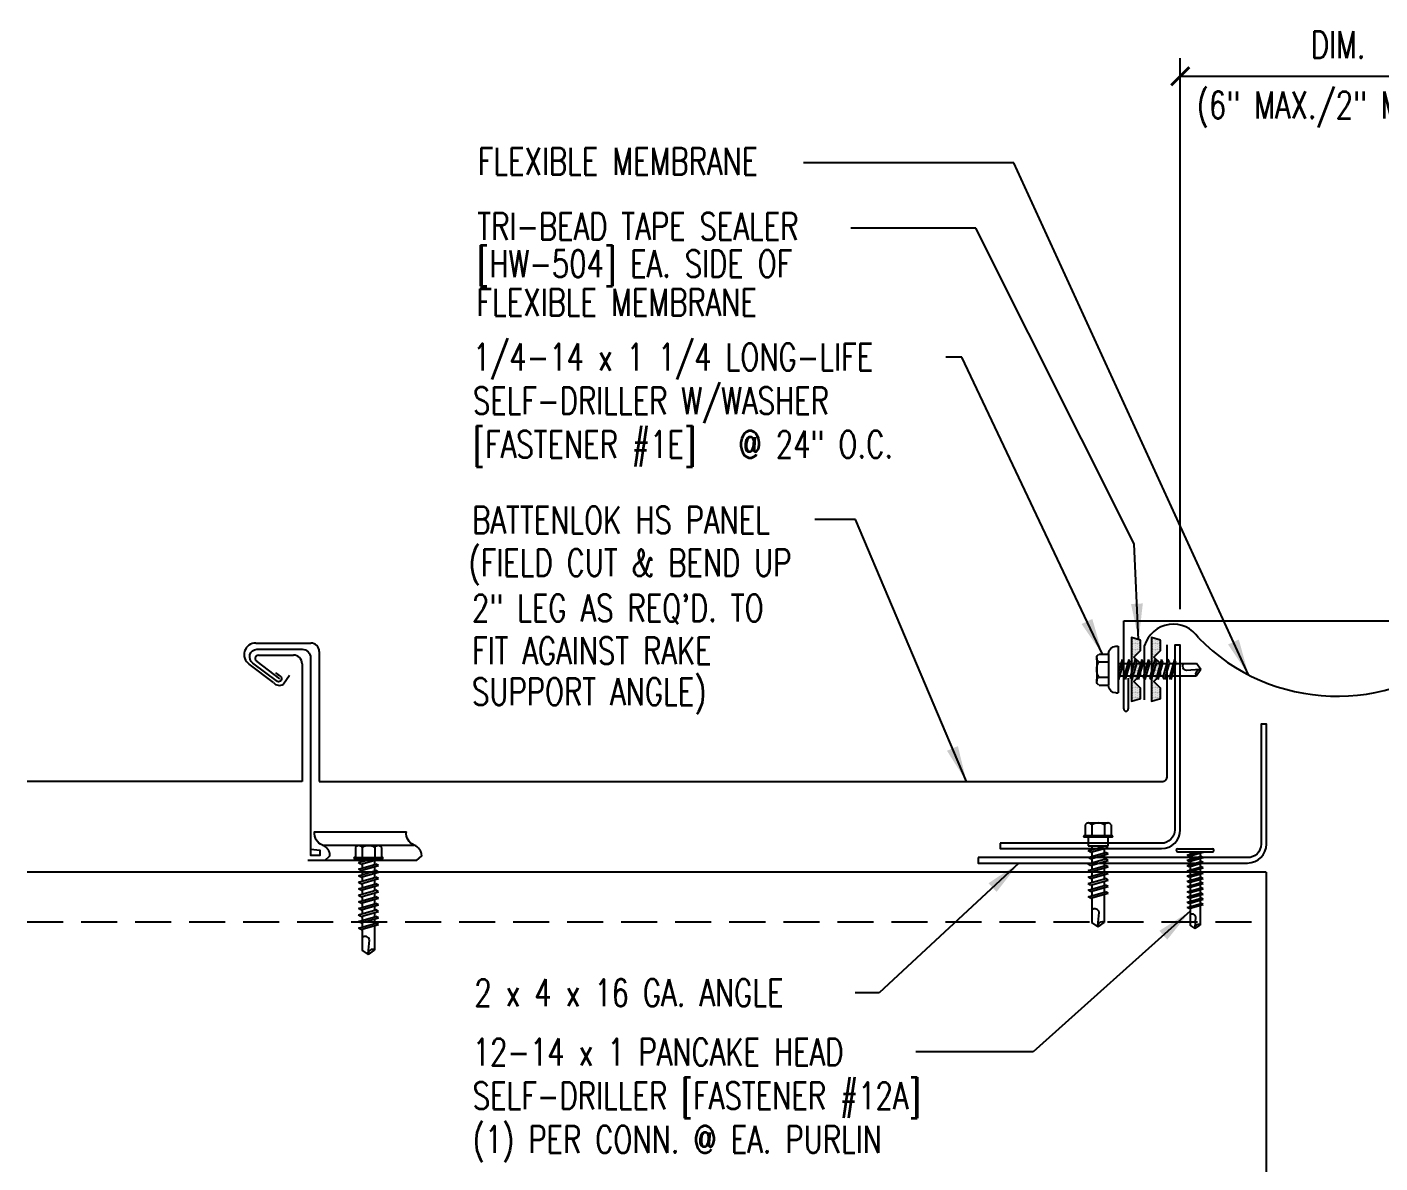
# Model space of a CAD drawing. Header units: inches. Extents: x 3.4 to 44.9, y 7.2 to 31.1.
# Drawn here: x 3.42 to 22.21, y 15.12 to 30.88 of the extents above; entities that cross this region are included whole.
import ezdxf

# ---------------------------------------------------------------- set-up
doc = ezdxf.new("R2010")
doc.units = ezdxf.units.IN
doc.header["$MEASUREMENT"] = 0
doc.linetypes.add('HIDDEN', pattern=[0.375, 0.25, -0.125])
for name, color, linetype in [('clip', 5, 'Continuous'), ('DIM', 2, 'Continuous'), ('FASTENER', 9, 'Continuous'), ('MEMBRANE', 7, 'Continuous'), ('PANEL', 11, 'Continuous'), ('STLA', 10, 'Continuous'), ('TAPE', 8, 'Continuous'), ('TEXT', 2, 'Continuous'), ('TRIM', 6, 'Continuous')]:
    doc.layers.add(name, color=color, linetype=linetype)
doc.styles.add('TEXT1', font='ROMANS.shx', dxfattribs={"width": 0.75, "height": 0.375})
doc.dimstyles.new('DETAIL$0', dxfattribs={"dimscale": 4, "dimtxt": 0.375, "dimasz": 0.0625, "dimexe": 0.0625, "dimexo": 0.125, "dimgap": 0.0625, "dimtad": 1, "dimdec": 4, "dimzin": 3, "dimdsep": 46, "dimlunit": 4, "dimtxsty": 'TEXT1', "dimblk": 'ARCHTICK', "dimcen": 0.0625, "dimclrd": 7, "dimclre": 7, "dimclrt": 2, "dimadec": 0, "dimazin": 0, "dimtfac": 0.59375, "dimtdec": 4, "dimtmove": 0, "dimatfit": 3, "dimfxl": 0, "dimfrac": 2, "dimtolj": 1, "dimtzin": 3, "dimarcsym": 0})
doc.dimstyles.new('DETAIL$7', dxfattribs={"dimscale": 4, "dimtxt": 0.375, "dimasz": 0.125, "dimexe": 0.0625, "dimexo": 0.125, "dimgap": 0.0625, "dimtad": 1, "dimdec": 4, "dimzin": 3, "dimdsep": 46, "dimlunit": 4, "dimtxsty": 'TEXT1', "dimblk": 'ARCHTICK', "dimcen": 0.0625, "dimclrd": 7, "dimclre": 7, "dimclrt": 2, "dimadec": 0, "dimazin": 0, "dimtfac": 0.59375, "dimtdec": 4, "dimtmove": 2, "dimatfit": 3, "dimfxl": 0, "dimfrac": 2, "dimtolj": 1, "dimtzin": 3, "dimarcsym": 0})

# ---------------------------------------------------------------- blocks, each defined once
blk = doc.blocks.new('_ArchTick')
at = {"color": 0, "linetype": 'ByBlock', "const_width": 0.15}
blk.add_lwpolyline([(-0.5, -0.5), (0.5, 0.5)], dxfattribs=at)
blk = doc.blocks.new('*D10')
at = {"layer": 'DEFPOINTS', "color": 0}
for p in [(23.815, 30.199), (19.433, 22.304), (23.815, 22.304)]:
    blk.add_point(p, dxfattribs=at)
at = {"layer": 'DIM', "color": 7, "lineweight": -2}
for p, q in [((19.433, 22.804), (19.433, 30.449)), ((23.815, 22.804), (23.815, 30.449)), ((19.433, 30.199), (23.815, 30.199))]:
    blk.add_line(p, q, dxfattribs=at)
at = {"layer": 'DIM', "color": 7, "lineweight": -2, "xscale": 0.25, "yscale": 0.25, "zscale": 0.25, "rotation": 180}
blk.add_blockref('_ArchTick', (19.433, 30.199), dxfattribs=at)
at = {"layer": 'DIM', "color": 7, "lineweight": -2, "xscale": 0.25, "yscale": 0.25, "zscale": 0.25}
blk.add_blockref('_ArchTick', (23.815, 30.199), dxfattribs=at)
at = {"layer": 'DIM', "color": 2, "insert": (21.624, 30.636), "char_height": 0.375, "attachment_point": 5, "style": 'TEXT1'}
blk.add_mtext('\\A1;DIM.', dxfattribs=at)
blk = doc.blocks.new('*X3')
at = {"color": 0}
for p, q in [((-0.434, 0.135), (-0.434, 0.135)), ((-0.434, 0.123), (-0.434, 0.123)), ((-0.422, 0.141), (-0.422, 0.141)), ((-0.422, 0.129), (-0.422, 0.129)), ((-0.422, 0.117), (-0.422, 0.117)), ((-0.422, 0.105), (-0.422, 0.105)), ((-0.422, 0.094), (-0.422, 0.094)), ((-0.422, 0.082), (-0.422, 0.082)), ((-0.41, 0.135), (-0.41, 0.135)), ((-0.41, 0.123), (-0.41, 0.123)), ((-0.41, 0.111), (-0.41, 0.111)), ((-0.41, 0.1), (-0.41, 0.1)), ((-0.41, 0.088), (-0.41, 0.088)), ((-0.41, 0.076), (-0.41, 0.076)), ((-0.41, 0.064), (-0.41, 0.064)), ((-0.41, 0.053), (-0.41, 0.053)), ((-0.41, 0.041), (-0.41, 0.041)), ((-0.398, 0.141), (-0.398, 0.141)), ((-0.398, 0.129), (-0.398, 0.129)), ((-0.398, 0.117), (-0.398, 0.117)), ((-0.398, 0.105), (-0.398, 0.105)), ((-0.398, 0.094), (-0.398, 0.094)), ((-0.398, 0.082), (-0.398, 0.082)), ((-0.398, 0.07), (-0.398, 0.07)), ((-0.398, 0.059), (-0.398, 0.059)), ((-0.398, 0.047), (-0.398, 0.047)), ((-0.398, 0.035), (-0.398, 0.035)), ((-0.398, 0.023), (-0.398, 0.023)), ((-0.387, 0.135), (-0.387, 0.135)), ((-0.387, 0.123), (-0.387, 0.123)), ((-0.387, 0.111), (-0.387, 0.111)), ((-0.387, 0.1), (-0.387, 0.1)), ((-0.387, 0.088), (-0.387, 0.088)), ((-0.387, 0.076), (-0.387, 0.076)), ((-0.387, 0.064), (-0.387, 0.064)), ((-0.387, 0.053), (-0.387, 0.053)), ((-0.387, 0.041), (-0.387, 0.041)), ((-0.387, 0.029), (-0.387, 0.029)), ((-0.375, 0.141), (-0.375, 0.141)), ((-0.375, 0.129), (-0.375, 0.129)), ((-0.375, 0.117), (-0.375, 0.117)), ((-0.375, 0.105), (-0.375, 0.105)), ((-0.375, 0.094), (-0.375, 0.094)), ((-0.375, 0.082), (-0.375, 0.082)), ((-0.375, 0.07), (-0.375, 0.07)), ((-0.375, 0.059), (-0.375, 0.059)), ((-0.375, 0.047), (-0.375, 0.047)), ((-0.375, 0.035), (-0.375, 0.035)), ((-0.375, 0.023), (-0.375, 0.023)), ((-0.363, 0.135), (-0.363, 0.135)), ((-0.363, 0.123), (-0.363, 0.123)), ((-0.363, 0.111), (-0.363, 0.111)), ((-0.363, 0.1), (-0.363, 0.1)), ((-0.363, 0.088), (-0.363, 0.088)), ((-0.363, 0.076), (-0.363, 0.076)), ((-0.363, 0.064), (-0.363, 0.064)), ((-0.363, 0.053), (-0.363, 0.053)), ((-0.363, 0.041), (-0.363, 0.041)), ((-0.363, 0.029), (-0.363, 0.029)), ((-0.352, 0.141), (-0.352, 0.141)), ((-0.352, 0.129), (-0.352, 0.129)), ((-0.352, 0.117), (-0.352, 0.117)), ((-0.352, 0.105), (-0.352, 0.105)), ((-0.352, 0.094), (-0.352, 0.094)), ((-0.352, 0.082), (-0.352, 0.082)), ((-0.352, 0.07), (-0.352, 0.07)), ((-0.352, 0.059), (-0.352, 0.059)), ((-0.352, 0.047), (-0.352, 0.047)), ((-0.352, 0.035), (-0.352, 0.035)), ((-0.352, 0.023), (-0.352, 0.023)), ((-0.34, 0.135), (-0.34, 0.135)), ((-0.34, 0.123), (-0.34, 0.123)), ((-0.34, 0.111), (-0.34, 0.111)), ((-0.34, 0.1), (-0.34, 0.1)), ((-0.34, 0.088), (-0.34, 0.088)), ((-0.34, 0.076), (-0.34, 0.076)), ((-0.34, 0.064), (-0.34, 0.064)), ((-0.34, 0.053), (-0.34, 0.053)), ((-0.34, 0.041), (-0.34, 0.041)), ((-0.34, 0.029), (-0.34, 0.029)), ((-0.328, 0.141), (-0.328, 0.141)), ((-0.328, 0.129), (-0.328, 0.129)), ((-0.328, 0.117), (-0.328, 0.117)), ((-0.328, 0.105), (-0.328, 0.105)), ((-0.328, 0.094), (-0.328, 0.094)), ((-0.328, 0.082), (-0.328, 0.082)), ((-0.328, 0.07), (-0.328, 0.07)), ((-0.328, 0.059), (-0.328, 0.059)), ((-0.328, 0.047), (-0.328, 0.047)), ((-0.328, 0.035), (-0.328, 0.035)), ((-0.328, 0.023), (-0.328, 0.023)), ((-0.316, 0.135), (-0.316, 0.135)), ((-0.316, 0.123), (-0.316, 0.123)), ((-0.316, 0.111), (-0.316, 0.111)), ((-0.316, 0.1), (-0.316, 0.1)), ((-0.316, 0.088), (-0.316, 0.088)), ((-0.316, 0.076), (-0.316, 0.076)), ((-0.316, 0.064), (-0.316, 0.064)), ((-0.316, 0.053), (-0.316, 0.053)), ((-0.316, 0.041), (-0.316, 0.041)), ((-0.316, 0.029), (-0.316, 0.029)), ((-0.305, 0.141), (-0.305, 0.141)), ((-0.305, 0.129), (-0.305, 0.129)), ((-0.305, 0.117), (-0.305, 0.117)), ((-0.305, 0.105), (-0.305, 0.105)), ((-0.305, 0.094), (-0.305, 0.094)), ((-0.305, 0.082), (-0.305, 0.082)), ((-0.305, 0.07), (-0.305, 0.07)), ((-0.305, 0.059), (-0.305, 0.059)), ((-0.305, 0.047), (-0.305, 0.047)), ((-0.305, 0.035), (-0.305, 0.035)), ((-0.305, 0.023), (-0.305, 0.023)), ((-0.293, 0.135), (-0.293, 0.135)), ((-0.293, 0.123), (-0.293, 0.123)), ((-0.293, 0.111), (-0.293, 0.111)), ((-0.293, 0.1), (-0.293, 0.1)), ((-0.293, 0.088), (-0.293, 0.088)), ((-0.293, 0.076), (-0.293, 0.076)), ((-0.293, 0.064), (-0.293, 0.064)), ((-0.293, 0.053), (-0.293, 0.053)), ((-0.293, 0.041), (-0.293, 0.041)), ((-0.293, 0.029), (-0.293, 0.029)), ((-0.281, 0.141), (-0.281, 0.141)), ((-0.281, 0.129), (-0.281, 0.129)), ((-0.281, 0.117), (-0.281, 0.117)), ((-0.281, 0.105), (-0.281, 0.105)), ((-0.281, 0.094), (-0.281, 0.094)), ((-0.281, 0.082), (-0.281, 0.082)), ((-0.281, 0.07), (-0.281, 0.07)), ((-0.281, 0.059), (-0.281, 0.059)), ((-0.281, 0.047), (-0.281, 0.047)), ((-0.281, 0.035), (-0.281, 0.035)), ((-0.281, 0.023), (-0.281, 0.023)), ((-0.27, 0.135), (-0.27, 0.135)), ((-0.27, 0.123), (-0.27, 0.123)), ((-0.27, 0.111), (-0.27, 0.111)), ((-0.27, 0.1), (-0.27, 0.1)), ((-0.27, 0.088), (-0.27, 0.088)), ((-0.27, 0.076), (-0.27, 0.076)), ((-0.27, 0.064), (-0.27, 0.064)), ((-0.27, 0.053), (-0.27, 0.053)), ((-0.27, 0.041), (-0.27, 0.041)), ((-0.27, 0.029), (-0.27, 0.029)), ((-0.258, 0.141), (-0.258, 0.141)), ((-0.258, 0.129), (-0.258, 0.129)), ((-0.258, 0.117), (-0.258, 0.117)), ((-0.258, 0.105), (-0.258, 0.105)), ((-0.258, 0.094), (-0.258, 0.094)), ((-0.258, 0.082), (-0.258, 0.082)), ((-0.258, 0.07), (-0.258, 0.07)), ((-0.258, 0.059), (-0.258, 0.059)), ((-0.258, 0.047), (-0.258, 0.047)), ((-0.258, 0.035), (-0.258, 0.035)), ((-0.258, 0.023), (-0.258, 0.023)), ((-0.246, 0.135), (-0.246, 0.135)), ((-0.246, 0.123), (-0.246, 0.123)), ((-0.246, 0.111), (-0.246, 0.111)), ((-0.246, 0.1), (-0.246, 0.1)), ((-0.246, 0.088), (-0.246, 0.088)), ((-0.246, 0.076), (-0.246, 0.076)), ((-0.246, 0.064), (-0.246, 0.064)), ((-0.246, 0.053), (-0.246, 0.053)), ((-0.246, 0.041), (-0.246, 0.041)), ((-0.234, 0.141), (-0.234, 0.141)), ((-0.234, 0.129), (-0.234, 0.129)), ((-0.234, 0.117), (-0.234, 0.117)), ((-0.234, 0.105), (-0.234, 0.105)), ((-0.234, 0.094), (-0.234, 0.094)), ((-0.234, 0.082), (-0.234, 0.082)), ((-0.234, 0.07), (-0.234, 0.07)), ((-0.234, 0.059), (-0.234, 0.059)), ((-0.234, 0.047), (-0.234, 0.047)), ((-0.223, 0.135), (-0.223, 0.135)), ((-0.223, 0.123), (-0.223, 0.123)), ((-0.223, 0.111), (-0.223, 0.111)), ((-0.223, 0.1), (-0.223, 0.1)), ((-0.223, 0.088), (-0.223, 0.088)), ((-0.223, 0.076), (-0.223, 0.076)), ((-0.223, 0.064), (-0.223, 0.064)), ((-0.211, 0.141), (-0.211, 0.141)), ((-0.211, 0.129), (-0.211, 0.129)), ((-0.211, 0.117), (-0.211, 0.117)), ((-0.211, 0.105), (-0.211, 0.105)), ((-0.211, 0.094), (-0.211, 0.094)), ((-0.211, 0.082), (-0.211, 0.082)), ((-0.211, 0.07), (-0.211, 0.07)), ((-0.199, 0.135), (-0.199, 0.135)), ((-0.199, 0.123), (-0.199, 0.123)), ((-0.199, 0.111), (-0.199, 0.111)), ((-0.199, 0.1), (-0.199, 0.1)), ((-0.199, 0.088), (-0.199, 0.088)), ((-0.188, 0.141), (-0.188, 0.141)), ((-0.188, 0.129), (-0.188, 0.129)), ((-0.188, 0.117), (-0.188, 0.117)), ((-0.188, 0.105), (-0.188, 0.105)), ((-0.188, 0.094), (-0.188, 0.094)), ((-0.176, 0.135), (-0.176, 0.135)), ((-0.176, 0.123), (-0.176, 0.123)), ((-0.176, 0.111), (-0.176, 0.111)), ((-0.164, 0.141), (-0.164, 0.141)), ((-0.164, 0.129), (-0.164, 0.129)), ((-0.164, 0.117), (-0.164, 0.117)), ((-0.164, 0.105), (-0.164, 0.105)), ((-0.152, 0.135), (-0.152, 0.135)), ((-0.152, 0.123), (-0.152, 0.123)), ((-0.152, 0.111), (-0.152, 0.111)), ((-0.152, 0.1), (-0.152, 0.1)), ((-0.141, 0.141), (-0.141, 0.141)), ((-0.141, 0.129), (-0.141, 0.129)), ((-0.141, 0.117), (-0.141, 0.117)), ((-0.141, 0.105), (-0.141, 0.105)), ((-0.141, 0.094), (-0.141, 0.094)), ((-0.141, 0.082), (-0.141, 0.082)), ((-0.129, 0.135), (-0.129, 0.135)), ((-0.129, 0.123), (-0.129, 0.123)), ((-0.129, 0.111), (-0.129, 0.111)), ((-0.129, 0.1), (-0.129, 0.1)), ((-0.129, 0.088), (-0.129, 0.088)), ((-0.129, 0.076), (-0.129, 0.076)), ((-0.117, 0.141), (-0.117, 0.141)), ((-0.117, 0.129), (-0.117, 0.129)), ((-0.117, 0.117), (-0.117, 0.117)), ((-0.117, 0.105), (-0.117, 0.105)), ((-0.117, 0.094), (-0.117, 0.094)), ((-0.117, 0.082), (-0.117, 0.082)), ((-0.117, 0.07), (-0.117, 0.07)), ((-0.117, 0.059), (-0.117, 0.059)), ((-0.105, 0.135), (-0.105, 0.135)), ((-0.105, 0.123), (-0.105, 0.123)), ((-0.105, 0.111), (-0.105, 0.111)), ((-0.105, 0.1), (-0.105, 0.1)), ((-0.105, 0.088), (-0.105, 0.088)), ((-0.105, 0.076), (-0.105, 0.076)), ((-0.105, 0.064), (-0.105, 0.064)), ((-0.105, 0.053), (-0.105, 0.053)), ((-0.094, 0.141), (-0.094, 0.141)), ((-0.094, 0.129), (-0.094, 0.129)), ((-0.094, 0.117), (-0.094, 0.117)), ((-0.094, 0.105), (-0.094, 0.105)), ((-0.094, 0.094), (-0.094, 0.094)), ((-0.094, 0.082), (-0.094, 0.082)), ((-0.094, 0.07), (-0.094, 0.07)), ((-0.094, 0.059), (-0.094, 0.059)), ((-0.094, 0.047), (-0.094, 0.047)), ((-0.094, 0.035), (-0.094, 0.035)), ((-0.082, 0.135), (-0.082, 0.135)), ((-0.082, 0.123), (-0.082, 0.123)), ((-0.082, 0.111), (-0.082, 0.111)), ((-0.082, 0.1), (-0.082, 0.1)), ((-0.082, 0.088), (-0.082, 0.088)), ((-0.082, 0.076), (-0.082, 0.076)), ((-0.082, 0.064), (-0.082, 0.064)), ((-0.082, 0.053), (-0.082, 0.053)), ((-0.082, 0.041), (-0.082, 0.041)), ((-0.082, 0.029), (-0.082, 0.029)), ((-0.07, 0.141), (-0.07, 0.141)), ((-0.07, 0.129), (-0.07, 0.129)), ((-0.07, 0.117), (-0.07, 0.117)), ((-0.07, 0.105), (-0.07, 0.105)), ((-0.07, 0.094), (-0.07, 0.094)), ((-0.07, 0.082), (-0.07, 0.082)), ((-0.07, 0.07), (-0.07, 0.07)), ((-0.07, 0.059), (-0.07, 0.059)), ((-0.07, 0.047), (-0.07, 0.047)), ((-0.07, 0.035), (-0.07, 0.035)), ((-0.07, 0.023), (-0.07, 0.023)), ((-0.059, 0.135), (-0.059, 0.135)), ((-0.059, 0.123), (-0.059, 0.123)), ((-0.059, 0.111), (-0.059, 0.111)), ((-0.059, 0.1), (-0.059, 0.1)), ((-0.059, 0.088), (-0.059, 0.088)), ((-0.059, 0.076), (-0.059, 0.076)), ((-0.059, 0.064), (-0.059, 0.064)), ((-0.059, 0.053), (-0.059, 0.053)), ((-0.059, 0.041), (-0.059, 0.041)), ((-0.059, 0.029), (-0.059, 0.029)), ((-0.047, 0.141), (-0.047, 0.141)), ((-0.047, 0.129), (-0.047, 0.129)), ((-0.047, 0.117), (-0.047, 0.117)), ((-0.047, 0.105), (-0.047, 0.105)), ((-0.047, 0.094), (-0.047, 0.094)), ((-0.047, 0.082), (-0.047, 0.082)), ((-0.047, 0.07), (-0.047, 0.07)), ((-0.047, 0.059), (-0.047, 0.059)), ((-0.047, 0.047), (-0.047, 0.047)), ((-0.047, 0.035), (-0.047, 0.035)), ((-0.047, 0.023), (-0.047, 0.023)), ((-0.035, 0.135), (-0.035, 0.135)), ((-0.035, 0.123), (-0.035, 0.123)), ((-0.035, 0.111), (-0.035, 0.111)), ((-0.035, 0.1), (-0.035, 0.1)), ((-0.035, 0.088), (-0.035, 0.088)), ((-0.035, 0.076), (-0.035, 0.076)), ((-0.035, 0.064), (-0.035, 0.064)), ((-0.035, 0.053), (-0.035, 0.053)), ((-0.035, 0.041), (-0.035, 0.041)), ((-0.035, 0.029), (-0.035, 0.029)), ((-0.023, 0.141), (-0.023, 0.141)), ((-0.023, 0.129), (-0.023, 0.129)), ((-0.023, 0.117), (-0.023, 0.117)), ((-0.023, 0.105), (-0.023, 0.105)), ((-0.023, 0.094), (-0.023, 0.094)), ((-0.023, 0.082), (-0.023, 0.082)), ((-0.023, 0.07), (-0.023, 0.07)), ((-0.023, 0.059), (-0.023, 0.059)), ((-0.023, 0.047), (-0.023, 0.047)), ((-0.023, 0.035), (-0.023, 0.035)), ((-0.023, 0.023), (-0.023, 0.023)), ((-0.012, 0.135), (-0.012, 0.135)), ((-0.012, 0.123), (-0.012, 0.123)), ((-0.012, 0.111), (-0.012, 0.111)), ((-0.012, 0.1), (-0.012, 0.1)), ((-0.012, 0.088), (-0.012, 0.088)), ((-0.012, 0.076), (-0.012, 0.076)), ((-0.012, 0.064), (-0.012, 0.064)), ((-0.012, 0.053), (-0.012, 0.053)), ((-0.012, 0.041), (-0.012, 0.041)), ((-0.012, 0.029), (-0.012, 0.029)), ((0, 0.141), (0, 0.141)), ((0, 0.129), (0, 0.129)), ((0, 0.117), (0, 0.117)), ((0, 0.105), (0, 0.105)), ((0, 0.094), (0, 0.094)), ((0, 0.082), (0, 0.082)), ((0, 0.07), (0, 0.07)), ((0, 0.059), (0, 0.059)), ((0, 0.047), (0, 0.047)), ((0, 0.035), (0, 0.035)), ((0, 0.023), (0, 0.023)), ((0.012, 0.135), (0.012, 0.135)), ((0.012, 0.123), (0.012, 0.123)), ((0.012, 0.111), (0.012, 0.111)), ((0.012, 0.1), (0.012, 0.1)), ((0.012, 0.088), (0.012, 0.088)), ((0.012, 0.076), (0.012, 0.076)), ((0.012, 0.064), (0.012, 0.064)), ((0.012, 0.053), (0.012, 0.053)), ((0.012, 0.041), (0.012, 0.041)), ((0.012, 0.029), (0.012, 0.029)), ((0.023, 0.141), (0.023, 0.141)), ((0.023, 0.129), (0.023, 0.129)), ((0.023, 0.117), (0.023, 0.117)), ((0.023, 0.105), (0.023, 0.105)), ((0.023, 0.094), (0.023, 0.094)), ((0.023, 0.082), (0.023, 0.082)), ((0.023, 0.07), (0.023, 0.07)), ((0.023, 0.059), (0.023, 0.059)), ((0.023, 0.047), (0.023, 0.047)), ((0.023, 0.035), (0.023, 0.035)), ((0.023, 0.023), (0.023, 0.023)), ((0.035, 0.135), (0.035, 0.135)), ((0.035, 0.123), (0.035, 0.123)), ((0.035, 0.111), (0.035, 0.111)), ((0.035, 0.1), (0.035, 0.1)), ((0.035, 0.088), (0.035, 0.088)), ((0.035, 0.076), (0.035, 0.076)), ((0.035, 0.064), (0.035, 0.064)), ((0.035, 0.053), (0.035, 0.053)), ((0.035, 0.041), (0.035, 0.041)), ((0.035, 0.029), (0.035, 0.029)), ((0.047, 0.141), (0.047, 0.141)), ((0.047, 0.129), (0.047, 0.129)), ((0.047, 0.117), (0.047, 0.117)), ((0.047, 0.105), (0.047, 0.105)), ((0.047, 0.094), (0.047, 0.094)), ((0.047, 0.082), (0.047, 0.082)), ((0.047, 0.07), (0.047, 0.07)), ((0.047, 0.059), (0.047, 0.059)), ((0.047, 0.047), (0.047, 0.047)), ((0.047, 0.035), (0.047, 0.035)), ((0.047, 0.023), (0.047, 0.023)), ((0.059, 0.135), (0.059, 0.135)), ((0.059, 0.123), (0.059, 0.123)), ((0.059, 0.111), (0.059, 0.111)), ((0.059, 0.1), (0.059, 0.1)), ((0.059, 0.088), (0.059, 0.088)), ((0.059, 0.076), (0.059, 0.076)), ((0.059, 0.064), (0.059, 0.064)), ((0.059, 0.053), (0.059, 0.053)), ((0.059, 0.041), (0.059, 0.041)), ((0.059, 0.029), (0.059, 0.029)), ((0.07, 0.141), (0.07, 0.141)), ((0.07, 0.129), (0.07, 0.129)), ((0.07, 0.117), (0.07, 0.117)), ((0.07, 0.105), (0.07, 0.105)), ((0.07, 0.094), (0.07, 0.094)), ((0.07, 0.082), (0.07, 0.082)), ((0.07, 0.07), (0.07, 0.07)), ((0.07, 0.059), (0.07, 0.059)), ((0.07, 0.047), (0.07, 0.047)), ((0.07, 0.035), (0.07, 0.035)), ((0.07, 0.023), (0.07, 0.023)), ((0.082, 0.135), (0.082, 0.135)), ((0.082, 0.123), (0.082, 0.123)), ((0.082, 0.111), (0.082, 0.111)), ((0.082, 0.1), (0.082, 0.1)), ((0.082, 0.088), (0.082, 0.088)), ((0.082, 0.076), (0.082, 0.076)), ((0.082, 0.064), (0.082, 0.064)), ((0.082, 0.053), (0.082, 0.053)), ((0.082, 0.041), (0.082, 0.041)), ((0.082, 0.029), (0.082, 0.029)), ((0.094, 0.141), (0.094, 0.141)), ((0.094, 0.129), (0.094, 0.129)), ((0.094, 0.117), (0.094, 0.117)), ((0.094, 0.105), (0.094, 0.105)), ((0.094, 0.094), (0.094, 0.094)), ((0.094, 0.082), (0.094, 0.082)), ((0.094, 0.07), (0.094, 0.07)), ((0.094, 0.059), (0.094, 0.059)), ((0.094, 0.047), (0.094, 0.047)), ((0.094, 0.035), (0.094, 0.035)), ((0.105, 0.135), (0.105, 0.135)), ((0.105, 0.123), (0.105, 0.123)), ((0.105, 0.111), (0.105, 0.111)), ((0.105, 0.1), (0.105, 0.1)), ((0.105, 0.088), (0.105, 0.088)), ((0.105, 0.076), (0.105, 0.076)), ((0.105, 0.064), (0.105, 0.064)), ((0.105, 0.053), (0.105, 0.053)), ((0.117, 0.141), (0.117, 0.141)), ((0.117, 0.129), (0.117, 0.129)), ((0.117, 0.117), (0.117, 0.117)), ((0.117, 0.105), (0.117, 0.105)), ((0.117, 0.094), (0.117, 0.094)), ((0.117, 0.082), (0.117, 0.082)), ((0.117, 0.07), (0.117, 0.07)), ((0.117, 0.059), (0.117, 0.059)), ((0.129, 0.135), (0.129, 0.135)), ((0.129, 0.123), (0.129, 0.123)), ((0.129, 0.111), (0.129, 0.111)), ((0.129, 0.1), (0.129, 0.1)), ((0.129, 0.088), (0.129, 0.088)), ((0.129, 0.076), (0.129, 0.076)), ((0.141, 0.141), (0.141, 0.141)), ((0.141, 0.129), (0.141, 0.129)), ((0.141, 0.117), (0.141, 0.117)), ((0.141, 0.105), (0.141, 0.105)), ((0.141, 0.094), (0.141, 0.094)), ((0.141, 0.082), (0.141, 0.082)), ((0.152, 0.135), (0.152, 0.135)), ((0.152, 0.123), (0.152, 0.123)), ((0.152, 0.111), (0.152, 0.111)), ((0.152, 0.1), (0.152, 0.1)), ((0.164, 0.141), (0.164, 0.141)), ((0.164, 0.129), (0.164, 0.129)), ((0.164, 0.117), (0.164, 0.117)), ((0.164, 0.105), (0.164, 0.105)), ((0.176, 0.135), (0.176, 0.135)), ((0.176, 0.123), (0.176, 0.123)), ((0.176, 0.111), (0.176, 0.111)), ((0.188, 0.141), (0.188, 0.141)), ((0.188, 0.129), (0.188, 0.129)), ((0.188, 0.117), (0.188, 0.117)), ((0.188, 0.105), (0.188, 0.105)), ((0.188, 0.094), (0.188, 0.094)), ((0.199, 0.135), (0.199, 0.135)), ((0.199, 0.123), (0.199, 0.123)), ((0.199, 0.111), (0.199, 0.111)), ((0.199, 0.1), (0.199, 0.1)), ((0.199, 0.088), (0.199, 0.088)), ((0.211, 0.141), (0.211, 0.141)), ((0.211, 0.129), (0.211, 0.129)), ((0.211, 0.117), (0.211, 0.117)), ((0.211, 0.105), (0.211, 0.105)), ((0.211, 0.094), (0.211, 0.094)), ((0.211, 0.082), (0.211, 0.082)), ((0.211, 0.07), (0.211, 0.07)), ((0.223, 0.135), (0.223, 0.135)), ((0.223, 0.123), (0.223, 0.123)), ((0.223, 0.111), (0.223, 0.111)), ((0.223, 0.1), (0.223, 0.1)), ((0.223, 0.088), (0.223, 0.088)), ((0.223, 0.076), (0.223, 0.076)), ((0.223, 0.064), (0.223, 0.064)), ((0.234, 0.141), (0.234, 0.141)), ((0.234, 0.129), (0.234, 0.129)), ((0.234, 0.117), (0.234, 0.117)), ((0.234, 0.105), (0.234, 0.105)), ((0.234, 0.094), (0.234, 0.094)), ((0.234, 0.082), (0.234, 0.082)), ((0.234, 0.07), (0.234, 0.07)), ((0.234, 0.059), (0.234, 0.059)), ((0.234, 0.047), (0.234, 0.047)), ((0.246, 0.135), (0.246, 0.135)), ((0.246, 0.123), (0.246, 0.123)), ((0.246, 0.111), (0.246, 0.111)), ((0.246, 0.1), (0.246, 0.1)), ((0.246, 0.088), (0.246, 0.088)), ((0.246, 0.076), (0.246, 0.076)), ((0.246, 0.064), (0.246, 0.064)), ((0.246, 0.053), (0.246, 0.053)), ((0.246, 0.041), (0.246, 0.041)), ((0.258, 0.141), (0.258, 0.141)), ((0.258, 0.129), (0.258, 0.129)), ((0.258, 0.117), (0.258, 0.117)), ((0.258, 0.105), (0.258, 0.105)), ((0.258, 0.094), (0.258, 0.094)), ((0.258, 0.082), (0.258, 0.082)), ((0.258, 0.07), (0.258, 0.07)), ((0.258, 0.059), (0.258, 0.059)), ((0.258, 0.047), (0.258, 0.047)), ((0.258, 0.035), (0.258, 0.035)), ((0.258, 0.023), (0.258, 0.023)), ((0.27, 0.135), (0.27, 0.135)), ((0.27, 0.123), (0.27, 0.123)), ((0.27, 0.111), (0.27, 0.111)), ((0.27, 0.1), (0.27, 0.1)), ((0.27, 0.088), (0.27, 0.088)), ((0.27, 0.076), (0.27, 0.076)), ((0.27, 0.064), (0.27, 0.064)), ((0.27, 0.053), (0.27, 0.053)), ((0.27, 0.041), (0.27, 0.041)), ((0.27, 0.029), (0.27, 0.029)), ((0.281, 0.141), (0.281, 0.141)), ((0.281, 0.129), (0.281, 0.129)), ((0.281, 0.117), (0.281, 0.117)), ((0.281, 0.105), (0.281, 0.105)), ((0.281, 0.094), (0.281, 0.094)), ((0.281, 0.082), (0.281, 0.082)), ((0.281, 0.07), (0.281, 0.07)), ((0.281, 0.059), (0.281, 0.059)), ((0.281, 0.047), (0.281, 0.047)), ((0.281, 0.035), (0.281, 0.035)), ((0.281, 0.023), (0.281, 0.023)), ((0.293, 0.135), (0.293, 0.135)), ((0.293, 0.123), (0.293, 0.123)), ((0.293, 0.111), (0.293, 0.111)), ((0.293, 0.1), (0.293, 0.1)), ((0.293, 0.088), (0.293, 0.088)), ((0.293, 0.076), (0.293, 0.076)), ((0.293, 0.064), (0.293, 0.064)), ((0.293, 0.053), (0.293, 0.053)), ((0.293, 0.041), (0.293, 0.041)), ((0.293, 0.029), (0.293, 0.029)), ((0.305, 0.141), (0.305, 0.141)), ((0.305, 0.129), (0.305, 0.129)), ((0.305, 0.117), (0.305, 0.117)), ((0.305, 0.105), (0.305, 0.105)), ((0.305, 0.094), (0.305, 0.094)), ((0.305, 0.082), (0.305, 0.082)), ((0.305, 0.07), (0.305, 0.07)), ((0.305, 0.059), (0.305, 0.059)), ((0.305, 0.047), (0.305, 0.047)), ((0.305, 0.035), (0.305, 0.035)), ((0.305, 0.023), (0.305, 0.023)), ((0.316, 0.135), (0.316, 0.135)), ((0.316, 0.123), (0.316, 0.123)), ((0.316, 0.111), (0.316, 0.111)), ((0.316, 0.1), (0.316, 0.1)), ((0.316, 0.088), (0.316, 0.088)), ((0.316, 0.076), (0.316, 0.076)), ((0.316, 0.064), (0.316, 0.064)), ((0.316, 0.053), (0.316, 0.053)), ((0.316, 0.041), (0.316, 0.041)), ((0.316, 0.029), (0.316, 0.029)), ((0.328, 0.141), (0.328, 0.141)), ((0.328, 0.129), (0.328, 0.129)), ((0.328, 0.117), (0.328, 0.117)), ((0.328, 0.105), (0.328, 0.105)), ((0.328, 0.094), (0.328, 0.094)), ((0.328, 0.082), (0.328, 0.082)), ((0.328, 0.07), (0.328, 0.07)), ((0.328, 0.059), (0.328, 0.059)), ((0.328, 0.047), (0.328, 0.047)), ((0.328, 0.035), (0.328, 0.035)), ((0.328, 0.023), (0.328, 0.023)), ((0.34, 0.135), (0.34, 0.135)), ((0.34, 0.123), (0.34, 0.123)), ((0.34, 0.111), (0.34, 0.111)), ((0.34, 0.1), (0.34, 0.1)), ((0.34, 0.088), (0.34, 0.088)), ((0.34, 0.076), (0.34, 0.076)), ((0.34, 0.064), (0.34, 0.064)), ((0.34, 0.053), (0.34, 0.053)), ((0.34, 0.041), (0.34, 0.041)), ((0.34, 0.029), (0.34, 0.029)), ((0.352, 0.141), (0.352, 0.141)), ((0.352, 0.129), (0.352, 0.129)), ((0.352, 0.117), (0.352, 0.117)), ((0.352, 0.105), (0.352, 0.105)), ((0.352, 0.094), (0.352, 0.094)), ((0.352, 0.082), (0.352, 0.082)), ((0.352, 0.07), (0.352, 0.07)), ((0.352, 0.059), (0.352, 0.059)), ((0.352, 0.047), (0.352, 0.047)), ((0.352, 0.035), (0.352, 0.035)), ((0.352, 0.023), (0.352, 0.023)), ((0.363, 0.135), (0.363, 0.135)), ((0.363, 0.123), (0.363, 0.123)), ((0.363, 0.111), (0.363, 0.111)), ((0.363, 0.1), (0.363, 0.1)), ((0.363, 0.088), (0.363, 0.088)), ((0.363, 0.076), (0.363, 0.076)), ((0.363, 0.064), (0.363, 0.064)), ((0.363, 0.053), (0.363, 0.053)), ((0.363, 0.041), (0.363, 0.041)), ((0.363, 0.029), (0.363, 0.029)), ((0.375, 0.141), (0.375, 0.141)), ((0.375, 0.129), (0.375, 0.129)), ((0.375, 0.117), (0.375, 0.117)), ((0.375, 0.105), (0.375, 0.105)), ((0.375, 0.094), (0.375, 0.094)), ((0.375, 0.082), (0.375, 0.082)), ((0.375, 0.07), (0.375, 0.07)), ((0.375, 0.059), (0.375, 0.059)), ((0.375, 0.047), (0.375, 0.047)), ((0.375, 0.035), (0.375, 0.035)), ((0.375, 0.023), (0.375, 0.023)), ((0.387, 0.135), (0.387, 0.135)), ((0.387, 0.123), (0.387, 0.123)), ((0.387, 0.111), (0.387, 0.111)), ((0.387, 0.1), (0.387, 0.1)), ((0.387, 0.088), (0.387, 0.088)), ((0.387, 0.076), (0.387, 0.076)), ((0.387, 0.064), (0.387, 0.064)), ((0.387, 0.053), (0.387, 0.053)), ((0.387, 0.041), (0.387, 0.041)), ((0.387, 0.029), (0.387, 0.029)), ((0.398, 0.141), (0.398, 0.141)), ((0.398, 0.129), (0.398, 0.129)), ((0.398, 0.117), (0.398, 0.117)), ((0.398, 0.105), (0.398, 0.105)), ((0.398, 0.094), (0.398, 0.094)), ((0.398, 0.082), (0.398, 0.082)), ((0.398, 0.07), (0.398, 0.07)), ((0.398, 0.059), (0.398, 0.059)), ((0.398, 0.047), (0.398, 0.047)), ((0.398, 0.035), (0.398, 0.035)), ((0.398, 0.023), (0.398, 0.023)), ((0.41, 0.135), (0.41, 0.135)), ((0.41, 0.123), (0.41, 0.123)), ((0.41, 0.111), (0.41, 0.111)), ((0.41, 0.1), (0.41, 0.1)), ((0.41, 0.088), (0.41, 0.088)), ((0.41, 0.076), (0.41, 0.076)), ((0.41, 0.064), (0.41, 0.064)), ((0.41, 0.053), (0.41, 0.053)), ((0.41, 0.041), (0.41, 0.041)), ((0.422, 0.141), (0.422, 0.141)), ((0.422, 0.129), (0.422, 0.129)), ((0.422, 0.117), (0.422, 0.117)), ((0.422, 0.105), (0.422, 0.105)), ((0.422, 0.094), (0.422, 0.094)), ((0.422, 0.082), (0.422, 0.082)), ((0.434, 0.135), (0.434, 0.135)), ((0.434, 0.123), (0.434, 0.123))]:
    blk.add_line(p, q, dxfattribs=at)
blk = doc.blocks.new('MB_DBTAP')
at = {"layer": 'TAPE', "color": 9}
blk.add_lwpolyline([(-0.403, 0.018), (-0.442, 0.141), (0.442, 0.141), (0.403, 0.018), (0.26, 0.018), (0.17, 0.109), (0.079, 0.018), (0, 0.018), (-0.079, 0.018), (-0.17, 0.109), (-0.26, 0.018)], close=True, dxfattribs=at)
at = {"layer": 'TAPE', "color": 251}
blk.add_blockref('*X3', (0, 0), dxfattribs=at)
blk = doc.blocks.new('MB_DW3')
at = {"layer": 'FASTENER'}
for p, q in [((-0.215, 0.305), (-0.215, 0.171)), ((-0.161, 0.337), (0.161, 0.337)), ((-0.107, 0.305), (-0.107, 0.171)), ((0.107, 0.305), (0.107, 0.171)), ((0.215, 0.305), (0.215, 0.171)), ((-0.324, 0.071), (-0.324, 0.037)), ((-0.324, 0.037), (0.324, 0.037)), ((-0.224, 0.171), (0.215, 0.171)), ((-0.139, -0.016), (0.046, 0.037)), ((-0.104, -0.036), (0.139, 0.033)), ((-0.086, 0.037), (0.086, 0.037)), ((-0.086, 0.037), (-0.086, -0.001)), ((0.086, 0.037), (0.133, 0.037)), ((0.086, 0.018), (0.086, -0.042)), ((0.139, 0.033), (0.133, 0.037)), ((0.324, 0.071), (0.324, 0.037)), ((-0.104, -0.036), (-0.139, -0.016)), ((-0.139, -0.107), (0.104, -0.038)), ((-0.104, -0.127), (-0.139, -0.107)), ((-0.139, -0.198), (0.104, -0.128)), ((-0.104, -0.127), (0.139, -0.058)), ((-0.104, -0.218), (0.139, -0.149)), ((-0.086, -0.031), (-0.086, -0.092)), ((-0.086, -0.122), (-0.086, -0.183)), ((0.086, -0.073), (0.086, -0.133)), ((0.086, -0.164), (0.086, -0.224)), ((0.139, -0.058), (0.104, -0.038)), ((0.139, -0.149), (0.104, -0.128)), ((-0.104, -0.218), (-0.139, -0.198)), ((-0.139, -0.289), (0.104, -0.219)), ((-0.104, -0.309), (-0.139, -0.289)), ((-0.139, -0.38), (0.104, -0.31)), ((-0.104, -0.309), (0.139, -0.239)), ((-0.104, -0.4), (0.139, -0.33)), ((-0.086, -0.213), (-0.086, -0.274)), ((-0.086, -0.304), (-0.086, -0.364)), ((0.086, -0.255), (0.086, -0.315)), ((0.086, -0.345), (0.086, -0.406)), ((0.139, -0.239), (0.104, -0.219)), ((0.139, -0.33), (0.104, -0.31)), ((-0.104, -0.4), (-0.139, -0.38)), ((-0.139, -0.47), (0.104, -0.401)), ((-0.104, -0.491), (-0.139, -0.47)), ((-0.139, -0.561), (0.104, -0.492)), ((-0.104, -0.581), (-0.139, -0.561)), ((-0.104, -0.491), (0.139, -0.421)), ((-0.104, -0.581), (0.139, -0.512)), ((-0.086, -0.395), (-0.086, -0.455)), ((-0.086, -0.486), (-0.086, -0.546)), ((0.086, -0.436), (0.086, -0.497)), ((0.086, -0.527), (0.086, -0.588)), ((0.139, -0.421), (0.104, -0.401)), ((0.139, -0.512), (0.104, -0.492)), ((-0.139, -0.652), (0.104, -0.583)), ((-0.104, -0.672), (-0.139, -0.652)), ((-0.139, -0.743), (0.104, -0.674)), ((-0.104, -0.763), (-0.139, -0.743)), ((-0.104, -0.672), (0.139, -0.603)), ((-0.104, -0.763), (0.139, -0.694)), ((-0.086, -0.577), (-0.086, -0.637)), ((-0.086, -0.667), (-0.086, -0.728)), ((0.086, -0.618), (0.086, -0.679)), ((0.086, -0.709), (0.086, -1.05)), ((0.139, -0.603), (0.104, -0.583)), ((0.139, -0.694), (0.104, -0.674)), ((-0.086, -0.758), (-0.086, -1.05)), ((-0.002, -1.095), (0.014, -0.909)), ((0, -1.111), (-0.086, -1.05)), ((0, -1.111), (0.086, -1.05))]:
    blk.add_line(p, q, dxfattribs=at)
for centre, radius, start, end in [((-0.161, 0.274), 0.0628, 29.8754, 150.1246), ((0, 0.141), 0.196, 56.9974, 123.0026), ((0.161, 0.274), 0.0628, 29.8754, 150.1246), ((-0.224, 0.071), 0.1, 90, 180), ((0.224, 0.071), 0.1, 0, 90), ((-0.046, -0.921), 0.0615, 11.1445, 130.906), ((0.054, -1.097), 0.0563, 55.4585, 194.8454)]:
    blk.add_arc(centre, radius, start, end, dxfattribs=at)
blk = doc.blocks.new('MB_DO5')
for p, q in [((-0.135, 0.193), (0.135, 0.193)), ((-0.193, 0.018), (0.193, 0.018)), ((-0.193, 0), (0.193, 0)), ((-0.181, 0.167), (-0.181, 0.018)), ((-0.181, 0.018), (0.181, 0.018)), ((-0.089, 0.167), (-0.089, 0.018)), ((0.089, 0.167), (0.089, 0.018)), ((0.181, 0.167), (0.181, 0.018)), ((-0.139, 0), (-0.139, -0.123)), ((-0.139, -0.123), (0.139, -0.123)), ((-0.139, -0.194), (0.104, -0.124)), ((-0.104, -0.214), (0.139, -0.145)), ((-0.086, -0.123), (-0.086, -0.179)), ((0.086, -0.16), (0.086, -0.22)), ((0.139, -0.145), (0.104, -0.124)), ((0.139, -0.123), (0.139, 0)), ((-0.104, -0.214), (-0.139, -0.194)), ((-0.139, -0.285), (0.104, -0.215)), ((-0.104, -0.305), (-0.139, -0.285)), ((-0.139, -0.376), (0.104, -0.306)), ((-0.104, -0.396), (-0.139, -0.376)), ((-0.104, -0.305), (0.139, -0.235)), ((-0.104, -0.396), (0.139, -0.326)), ((-0.086, -0.209), (-0.086, -0.27)), ((-0.086, -0.3), (-0.086, -0.36)), ((0.086, -0.251), (0.086, -0.311)), ((0.086, -0.341), (0.086, -0.402)), ((0.139, -0.235), (0.104, -0.215)), ((0.139, -0.326), (0.104, -0.306)), ((-0.139, -0.466), (0.104, -0.397)), ((-0.104, -0.487), (-0.139, -0.466)), ((-0.139, -0.557), (0.104, -0.488)), ((-0.104, -0.577), (-0.139, -0.557)), ((-0.104, -0.487), (0.139, -0.417)), ((-0.104, -0.577), (0.139, -0.508)), ((-0.086, -0.391), (-0.086, -0.451)), ((-0.086, -0.482), (-0.086, -0.542)), ((0.086, -0.432), (0.086, -0.493)), ((0.086, -0.523), (0.086, -0.584)), ((0.139, -0.417), (0.104, -0.397)), ((0.139, -0.508), (0.104, -0.488)), ((-0.139, -0.648), (0.104, -0.579)), ((-0.104, -0.668), (-0.139, -0.648)), ((-0.139, -0.739), (0.104, -0.67)), ((-0.104, -0.759), (-0.139, -0.739)), ((-0.104, -0.668), (0.139, -0.599)), ((-0.104, -0.759), (0.139, -0.69)), ((-0.086, -0.572), (-0.086, -0.633)), ((-0.086, -0.663), (-0.086, -0.724)), ((0.086, -0.614), (0.086, -0.675)), ((0.086, -0.705), (0.086, -0.766)), ((0.139, -0.599), (0.104, -0.579)), ((0.139, -0.69), (0.104, -0.67)), ((-0.139, -0.83), (0.104, -0.761)), ((-0.104, -0.85), (-0.139, -0.83)), ((-0.104, -0.85), (0.139, -0.781)), ((-0.086, -0.754), (-0.086, -0.815)), ((-0.086, -0.845), (-0.086, -1.189)), ((0.086, -0.796), (0.086, -1.189)), ((0.139, -0.781), (0.104, -0.761)), ((-0.002, -1.234), (0.014, -1.048)), ((0, -1.25), (-0.086, -1.189)), ((0, -1.25), (0.086, -1.189))]:
    blk.add_line(p, q)
for centre, radius, start, end in [((-0.135, 0.141), 0.0527, 29.8754, 150.1246), ((0, 0.029), 0.164, 56.9974, 123.0026), ((0.135, 0.141), 0.0527, 29.8754, 150.1246), ((-0.193, 0.009), 0.00894, 90, 270), ((0.193, 0.009), 0.00894, 270, 90), ((-0.046, -1.06), 0.0615, 11.1445, 130.906), ((0.054, -1.236), 0.0563, 55.4585, 194.8454)]:
    blk.add_arc(centre, radius, start, end)
blk = doc.blocks.new('FD-F1e')
at = {"layer": 'TEXT', "style": 'TEXT1', "width": 0.75}
for s, p in [('1/4-14 x 1 1/4 LONG-LIFE', (0.0047, -0.0408)), ('SELF-DRILLER W/WASHER', (0.0047, -0.1926)), ('[FASTENER #1E]', (0.0047, -0.3444))]:
    blk.add_text(s, height=0.09375, dxfattribs=at).set_placement(p)
blk.add_attdef('(QUANTITY)', (0.9263, -0.3444), '', height=0.0938, dxfattribs=at)
at = {"layer": 'TEXT', "style": 'TEXT1', "flags": 1}
for tag, p in [('Color', (0.0245, -0.5337)), ('Calc', (0.0245, -0.5337)), ('Opt1', (0.0245, -0.5337)), ('Opt2', (0.0245, -0.5337)), ('Opt3', (0.0245, -0.5337)), ('Description', (0.0245, -0.5337)), ('Multiple', (0.0245, -0.5337)), ('Part', (0.0245, -0.5337)), ('Spare1', (0.0245, -0.7212)), ('Spare2', (0.0245, -0.7212)), ('Spare3', (0.0245, -0.7212)), ('Spare4', (0.0245, -0.7212)), ('Spare5', (0.0245, -0.7212)), ('Spare6', (0.0245, -0.7212)), ('Spare7', (0.0245, -0.7212)), ('Spare8', (0.0245, -0.7212)), ('Spare9', (0.0245, -0.7212)), ('Spare10', (0.0245, -0.7212))]:
    blk.add_attdef(tag, p, '', height=0.0938, dxfattribs=at)
blk = doc.blocks.new('sd5')
at = {"layer": 'FASTENER'}
for p, q in [((-0.24, 0.082), (0.24, 0.082)), ((-0.24, 0.037), (0.24, 0.037)), ((-0.111, -0.005), (0.037, 0.037)), ((-0.083, -0.021), (0.111, 0.034)), ((-0.069, 0.037), (0.069, 0.037)), ((-0.069, 0.037), (-0.069, 0.007)), ((0.069, 0.037), (0.106, 0.037)), ((0.069, 0.022), (0.069, -0.027)), ((0.111, 0.034), (0.106, 0.037)), ((-0.083, -0.021), (-0.111, -0.005)), ((-0.111, -0.078), (0.083, -0.023)), ((-0.083, -0.094), (-0.111, -0.078)), ((-0.111, -0.151), (0.083, -0.095)), ((-0.083, -0.167), (-0.111, -0.151)), ((-0.111, -0.224), (0.083, -0.168)), ((-0.083, -0.094), (0.111, -0.039)), ((-0.083, -0.167), (0.111, -0.111)), ((-0.083, -0.24), (0.111, -0.184)), ((-0.069, -0.018), (-0.069, -0.066)), ((-0.069, -0.09), (-0.069, -0.139)), ((-0.069, -0.163), (-0.069, -0.211)), ((0.069, -0.051), (0.069, -0.099)), ((0.069, -0.124), (0.069, -0.172)), ((0.111, -0.039), (0.083, -0.023)), ((0.111, -0.111), (0.083, -0.095)), ((0.111, -0.184), (0.083, -0.168)), ((-0.083, -0.24), (-0.111, -0.224)), ((-0.111, -0.296), (0.083, -0.241)), ((-0.083, -0.312), (-0.111, -0.296)), ((-0.111, -0.369), (0.083, -0.314)), ((-0.083, -0.385), (-0.111, -0.369)), ((-0.083, -0.312), (0.111, -0.257)), ((-0.083, -0.385), (0.111, -0.33)), ((-0.069, -0.236), (-0.069, -0.284)), ((-0.069, -0.308), (-0.069, -0.357)), ((0.069, -0.196), (0.069, -0.245)), ((0.069, -0.269), (0.069, -0.317)), ((0.069, -0.342), (0.069, -0.39)), ((0.111, -0.257), (0.083, -0.241)), ((0.111, -0.33), (0.083, -0.314)), ((-0.111, -0.442), (0.083, -0.386)), ((-0.083, -0.458), (-0.111, -0.442)), ((-0.111, -0.514), (0.083, -0.459)), ((-0.083, -0.53), (-0.111, -0.514)), ((-0.111, -0.587), (0.083, -0.532)), ((-0.083, -0.458), (0.111, -0.402)), ((-0.083, -0.53), (0.111, -0.475)), ((-0.083, -0.603), (0.111, -0.548)), ((-0.069, -0.381), (-0.069, -0.43)), ((-0.069, -0.454), (-0.069, -0.502)), ((-0.069, -0.527), (-0.069, -0.575)), ((0.069, -0.414), (0.069, -0.463)), ((0.069, -0.487), (0.069, -0.536)), ((0.069, -0.56), (0.069, -0.608)), ((0.111, -0.402), (0.083, -0.386)), ((0.111, -0.475), (0.083, -0.459)), ((0.111, -0.548), (0.083, -0.532)), ((-0.083, -0.603), (-0.111, -0.587)), ((-0.111, -0.66), (0.083, -0.604)), ((-0.083, -0.676), (-0.111, -0.66)), ((-0.111, -0.733), (0.083, -0.677)), ((-0.083, -0.749), (-0.111, -0.733)), ((-0.083, -0.676), (0.111, -0.62)), ((-0.083, -0.749), (0.111, -0.693)), ((-0.069, -0.599), (-0.069, -0.648)), ((-0.069, -0.672), (-0.069, -0.72)), ((-0.069, -0.745), (-0.069, -0.978)), ((0.069, -0.633), (0.069, -0.681)), ((0.069, -0.705), (0.069, -0.978)), ((0.111, -0.62), (0.083, -0.604)), ((0.111, -0.693), (0.083, -0.677)), ((-0.001, -1.014), (0.011, -0.865)), ((0, -1.027), (-0.069, -0.978)), ((0, -1.027), (0.069, -0.978))]:
    blk.add_line(p, q, dxfattribs=at)
for centre, radius, start, end in [((-0.238, 0.06), 0.0227, 94.6639, 265.3361), ((0.238, 0.06), 0.0227, 274.6639, 85.3361), ((-0.037, -0.875), 0.0492, 11.1445, 130.906), ((0.044, -1.015), 0.045, 55.4585, 194.8454)]:
    blk.add_arc(centre, radius, start, end, dxfattribs=at)
blk = doc.blocks.new('sd21')
at = {"layer": 'FASTENER'}
for p, q in [((-0.181, 0.194), (-0.181, 0.055)), ((-0.135, 0.22), (0.135, 0.22)), ((-0.089, 0.194), (-0.089, 0.055)), ((0.089, 0.194), (0.089, 0.055)), ((0.181, 0.194), (0.181, 0.055)), ((-0.193, 0.055), (0.193, 0.055)), ((-0.193, 0.037), (0.193, 0.037)), ((-0.181, 0.055), (0.181, 0.055)), ((-0.139, -0.016), (0.046, 0.037)), ((-0.104, -0.036), (0.139, 0.033)), ((-0.086, 0.037), (0.086, 0.037)), ((-0.086, 0.037), (-0.086, -0.001)), ((0.086, 0.037), (0.133, 0.037)), ((0.086, 0.018), (0.086, -0.042)), ((0.139, 0.033), (0.133, 0.037)), ((-0.104, -0.036), (-0.139, -0.016)), ((-0.139, -0.107), (0.104, -0.038)), ((-0.104, -0.127), (-0.139, -0.107)), ((-0.139, -0.198), (0.104, -0.128)), ((-0.104, -0.127), (0.139, -0.058)), ((-0.104, -0.218), (0.139, -0.149)), ((-0.086, -0.031), (-0.086, -0.092)), ((-0.086, -0.122), (-0.086, -0.183)), ((0.086, -0.073), (0.086, -0.133)), ((0.086, -0.164), (0.086, -0.224)), ((0.139, -0.058), (0.104, -0.038)), ((0.139, -0.149), (0.104, -0.128)), ((-0.104, -0.218), (-0.139, -0.198)), ((-0.139, -0.289), (0.104, -0.219)), ((-0.104, -0.309), (-0.139, -0.289)), ((-0.139, -0.38), (0.104, -0.31)), ((-0.104, -0.309), (0.139, -0.239)), ((-0.104, -0.4), (0.139, -0.33)), ((-0.086, -0.213), (-0.086, -0.274)), ((-0.086, -0.304), (-0.086, -0.364)), ((0.086, -0.255), (0.086, -0.315)), ((0.086, -0.345), (0.086, -0.406)), ((0.139, -0.239), (0.104, -0.219)), ((0.139, -0.33), (0.104, -0.31)), ((-0.104, -0.4), (-0.139, -0.38)), ((-0.139, -0.47), (0.104, -0.401)), ((-0.104, -0.491), (-0.139, -0.47)), ((-0.139, -0.561), (0.104, -0.492)), ((-0.104, -0.581), (-0.139, -0.561)), ((-0.104, -0.491), (0.139, -0.421)), ((-0.104, -0.581), (0.139, -0.512)), ((-0.086, -0.395), (-0.086, -0.455)), ((-0.086, -0.486), (-0.086, -0.546)), ((0.086, -0.436), (0.086, -0.497)), ((0.086, -0.527), (0.086, -0.588)), ((0.139, -0.421), (0.104, -0.401)), ((0.139, -0.512), (0.104, -0.492)), ((-0.139, -0.652), (0.104, -0.583)), ((-0.104, -0.672), (-0.139, -0.652)), ((-0.139, -0.743), (0.104, -0.674)), ((-0.104, -0.763), (-0.139, -0.743)), ((-0.104, -0.672), (0.139, -0.603)), ((-0.104, -0.763), (0.139, -0.694)), ((-0.086, -0.577), (-0.086, -0.637)), ((-0.086, -0.667), (-0.086, -0.728)), ((0.086, -0.618), (0.086, -0.679)), ((0.086, -0.709), (0.086, -0.77)), ((0.139, -0.603), (0.104, -0.583)), ((0.139, -0.694), (0.104, -0.674)), ((-0.139, -0.834), (0.104, -0.765)), ((-0.104, -0.854), (-0.139, -0.834)), ((-0.139, -0.925), (0.104, -0.856)), ((-0.104, -0.945), (-0.139, -0.925)), ((-0.104, -0.854), (0.139, -0.785)), ((-0.104, -0.945), (0.139, -0.876)), ((-0.086, -0.758), (-0.086, -0.819)), ((-0.086, -0.849), (-0.086, -0.91)), ((0.086, -0.8), (0.086, -0.861)), ((0.086, -0.891), (0.086, -1.232)), ((0.139, -0.785), (0.104, -0.765)), ((0.139, -0.876), (0.104, -0.856)), ((-0.086, -0.94), (-0.086, -1.232)), ((-0.002, -1.277), (0.014, -1.091)), ((0, -1.293), (-0.086, -1.232)), ((0, -1.293), (0.086, -1.232))]:
    blk.add_line(p, q, dxfattribs=at)
for centre, radius, start, end in [((-0.135, 0.168), 0.0527, 29.8754, 150.1246), ((0, 0.056), 0.164, 56.9974, 123.0026), ((0.135, 0.168), 0.0527, 29.8754, 150.1246), ((-0.193, 0.046), 0.00894, 90, 270), ((0.193, 0.046), 0.00894, 270, 90), ((-0.046, -1.102), 0.0615, 11.1445, 130.906), ((0.054, -1.278), 0.0563, 55.4585, 194.8454)]:
    blk.add_arc(centre, radius, start, end, dxfattribs=at)
blk = doc.blocks.new('FD-F12a')
at = {"layer": 'TEXT', "style": 'TEXT1', "width": 0.75}
for s, p in [('12-14 x 1 PANCAKE HEAD', (0.0047, -0.0408)), ('SELF-DRILLER [FASTENER #12A]', (0.0047, -0.1926))]:
    blk.add_text(s, height=0.09375, dxfattribs=at).set_placement(p)
blk.add_attdef('(QUANTITY)', (0.0047, -0.3444), '', height=0.0938, dxfattribs=at)
at = {"layer": 'TEXT', "style": 'TEXT1', "flags": 1}
for tag, p in [('Description', (0.0553, -0.5192)), ('Multiple', (0.0553, -0.5192)), ('Color', (0.0553, -0.5192)), ('Calc', (0.0553, -0.5192)), ('Opt1', (0.0553, -0.5192)), ('Opt2', (0.0553, -0.5192)), ('Opt3', (0.0553, -0.5192)), ('Part', (0.0553, -0.5192)), ('Spare1', (0.0553, -0.7067)), ('Spare2', (0.0553, -0.7067)), ('Spare3', (0.0553, -0.7067)), ('Spare4', (0.0553, -0.7067)), ('Spare5', (0.0553, -0.7067)), ('Spare6', (0.0553, -0.7067)), ('Spare7', (0.0553, -0.7067)), ('Spare8', (0.0553, -0.7067)), ('Spare9', (0.0553, -0.7067)), ('Spare10', (0.0553, -0.7067))]:
    blk.add_attdef(tag, p, '', height=0.0938, dxfattribs=at)

msp = doc.modelspace()

# ---------------------------------------------------------------- linework, layer by layer
msp.add_line((16.59482, 28.09072), (14.85689, 28.09072))
at = {"layer": 'clip'}
msp.add_line((7.52454, 19.52582), (8.79838, 19.52582), dxfattribs=at)
for points in [[(6.87063, 21.92299, 0.01657542), (6.93852, 21.87204, -0.88432327), (6.89853, 21.79673), (6.55783, 22.05488, -0.70900725), (6.61067, 22.2457), (7.24027, 22.2457, -0.42933174), (7.35758, 22.12586), (7.35758, 19.38603), (7.48947, 19.38603), (7.48947, 19.45191), (7.35758, 19.46838)], [(7.5547, 19.31313), (7.6281, 19.38067, 0.29781286), (7.52454, 19.52582, -0.34469622), (7.41449, 19.71161), (8.68833, 19.71161)], [(8.82854, 19.31313), (8.90194, 19.38067, 0.29781286), (8.79838, 19.52582, -0.34469622), (8.68833, 19.71161)]]:
    msp.add_lwpolyline(points, format="xyb", dxfattribs=at)
msp.add_lwpolyline([(8.82854, 19.31313), (7.32054, 19.31313)], dxfattribs=at)
at = {"layer": 'MEMBRANE'}
msp.add_line((18.93802, 21.54424), (18.93802, 22.29858), dxfattribs=at)
for centre, radius, start, end in [((19.33757, 22.17342), 0.4187, 33.436922, 162.607088), ((21.61049, 24.28227), 2.68837, 224.316234, 311.670811)]:
    msp.add_arc(centre, radius, start, end, dxfattribs=at)
at = {"layer": 'PANEL'}
for p, q in [((6.59697, 22.33229), (7.36011, 22.33229)), ((6.63608, 22.16467), (7.12037, 22.16467)), ((7.47994, 22.21245), (7.47994, 20.40864)), ((19.25083, 20.48317), (19.2508, 22.30818)), ((6.84253, 21.7835), (6.50534, 22.03893)), ((6.92992, 21.83561), (6.61735, 22.07411)), ((7.24021, 22.04483), (7.24021, 20.40864)), ((7.06419, 21.88057), (6.9812, 21.76344)), ((7.24021, 20.40864), (3.42227, 20.40864)), ((7.47994, 20.40864), (19.1763, 20.40864))]:
    msp.add_line(p, q, dxfattribs=at)
for centre, radius, start, end in [((6.59697, 22.1713), 0.16099, 90, 235.307059), ((6.63773, 22.11712), 0.04759, 91.991316, 244.643872), ((7.12037, 22.04483), 0.11984, 0, 90), ((7.36011, 22.21245), 0.11984, 360, 90), ((6.92217, 21.84474), 0.10047, 217.559177, 305.98502), ((19.1763, 20.48317), 0.07453, 270, 0.00021)]:
    msp.add_arc(centre, radius, start, end, dxfattribs=at)
at = {"layer": 'STLA', "linetype": 'HIDDEN', "ltscale": 2}
msp.add_line((3.42227, 18.46396), (20.62414, 18.46396), dxfattribs=at)
at = {"layer": 'STLA'}
for points in [[(16.93315, 19.5528), (16.93315, 19.4781), (19.17095, 19.4781, 0.41421356), (19.43315, 19.7403), (19.43315, 22.30397), (19.35845, 22.30397), (19.35845, 19.7403, -0.41421356), (19.17095, 19.5528)], [(16.62867, 19.3531), (16.62867, 19.2784), (20.36647, 19.2784, 0.41421356), (20.62867, 19.5406), (20.62867, 21.20481), (20.55397, 21.20481), (20.55397, 19.5406, -0.41421356), (20.36647, 19.3531)]]:
    msp.add_lwpolyline(points, format="xyb", close=True, dxfattribs=at)
for points in [[(20.62414, 19.1534), (3.42227, 19.1534)], [(20.62414, 19.1534), (20.62414, 11.1534)]]:
    msp.add_lwpolyline(points, dxfattribs=at)
at = {"layer": 'TRIM'}
for p, q in [((18.64789, 22.64221), (27.80331, 22.64221)), ((18.64789, 21.41728), (18.64789, 22.64221)), ((18.71039, 21.84603), (18.71039, 21.41728))]:
    msp.add_line(p, q, dxfattribs=at)
msp.add_arc((18.67914, 21.41728), 0.03125, 180, 0, dxfattribs=at)

# ---------------------------------------------------------------- block references
at = {"layer": 'FASTENER', "xscale": -1, "rotation": 90}
msp.add_blockref('MB_DW3', (18.60957, 21.96386), dxfattribs=at)
at = {"layer": 'FASTENER'}
for name, p in [('MB_DO5', (18.29255, 19.64129)), ('sd21', (8.16197, 19.30091)), ('sd5', (19.63873, 19.39503))]:
    msp.add_blockref(name, p, dxfattribs=at)
at = {"layer": 'TAPE', "xscale": -1, "rotation": 90.0000000000005}
for p in [(18.89842, 21.96733), (19.17619, 21.96733)]:
    msp.add_blockref('MB_DBTAP', p, dxfattribs=at)
at = {"layer": 'TEXT', "xscale": 4, "yscale": 4, "zscale": 4}
for name, p, values in [('FD-F1e', (9.59289, 26.2794), {'(QUANTITY)': '@ 24" O.C.'}), ('FD-F12a', (9.58969, 16.63133), {'(QUANTITY)': '(1) PER CONN. @ EA. PURLIN'})]:
    msp.add_blockref(name, p, dxfattribs=at).add_auto_attribs(values)

# ---------------------------------------------------------------- texts
at = {"layer": 'TEXT', "style": 'TEXT1', "width": 0.75}
for s, p in [('(6" MAX./2" MIN.)', (19.66162, 29.61249)), ('FLEXIBLE MEMBRANE', (9.67777, 28.83271)), ('TRI-BEAD TAPE SEALER', (9.67158, 27.9297)), ('[HW-504] EA. SIDE OF', (9.67158, 27.40985)), ('FLEXIBLE MEMBRANE', (9.65953, 26.87536)), ('BATTENLOK HS PANEL', (9.60087, 23.85309)), ('(FIELD CUT & BEND UP', (9.55039, 23.25982)), ('2" LEG AS REQ\'D. TO ', (9.59918, 22.63051)), ('FIT AGAINST RAKE', (9.59918, 22.0393)), ('SUPPORT ANGLE)', (9.59918, 21.46847)), ('2 x 4 x 16 GA. ANGLE', (9.63278, 17.28985))]:
    msp.add_text(s, height=0.375, dxfattribs=at).set_placement(p)

# ---------------------------------------------------------------- dimensions: what is measured, and where the dimension line sits
at = {"layer": 'DIM'}
dim = msp.add_linear_dim(base=(23.81514, 30.19868), p1=(19.43315, 22.30397), p2=(23.81514, 22.30397), text='DIM.', dimstyle='DETAIL$0', dxfattribs=at)
dim.commit()
dim.dimension.update_dxf_attribs({"geometry": '*D10', "text_midpoint": (21.62414, 30.63618)})

# ---------------------------------------------------------------- leaders
for points in [[(20.37987, 21.89211), (17.12401, 28.99813), (14.20281, 28.99813)], [(18.85462, 22.37864), (18.79218, 23.70837), (16.59482, 28.09072)], [(18.35123, 22.17925), (16.40028, 26.30067), (16.1798, 26.30067)], [(16.46512, 20.40864), (14.92178, 24.04537), (14.35996, 24.04537)], [(17.19357, 19.2784), (15.25294, 17.47853), (14.91795, 17.47853)], [(19.5697, 18.60988), (17.38995, 16.65887), (15.7612, 16.65887)]]:
    msp.add_leader(points, dimstyle='DETAIL$7')

doc.saveas('drawing.dxf')
